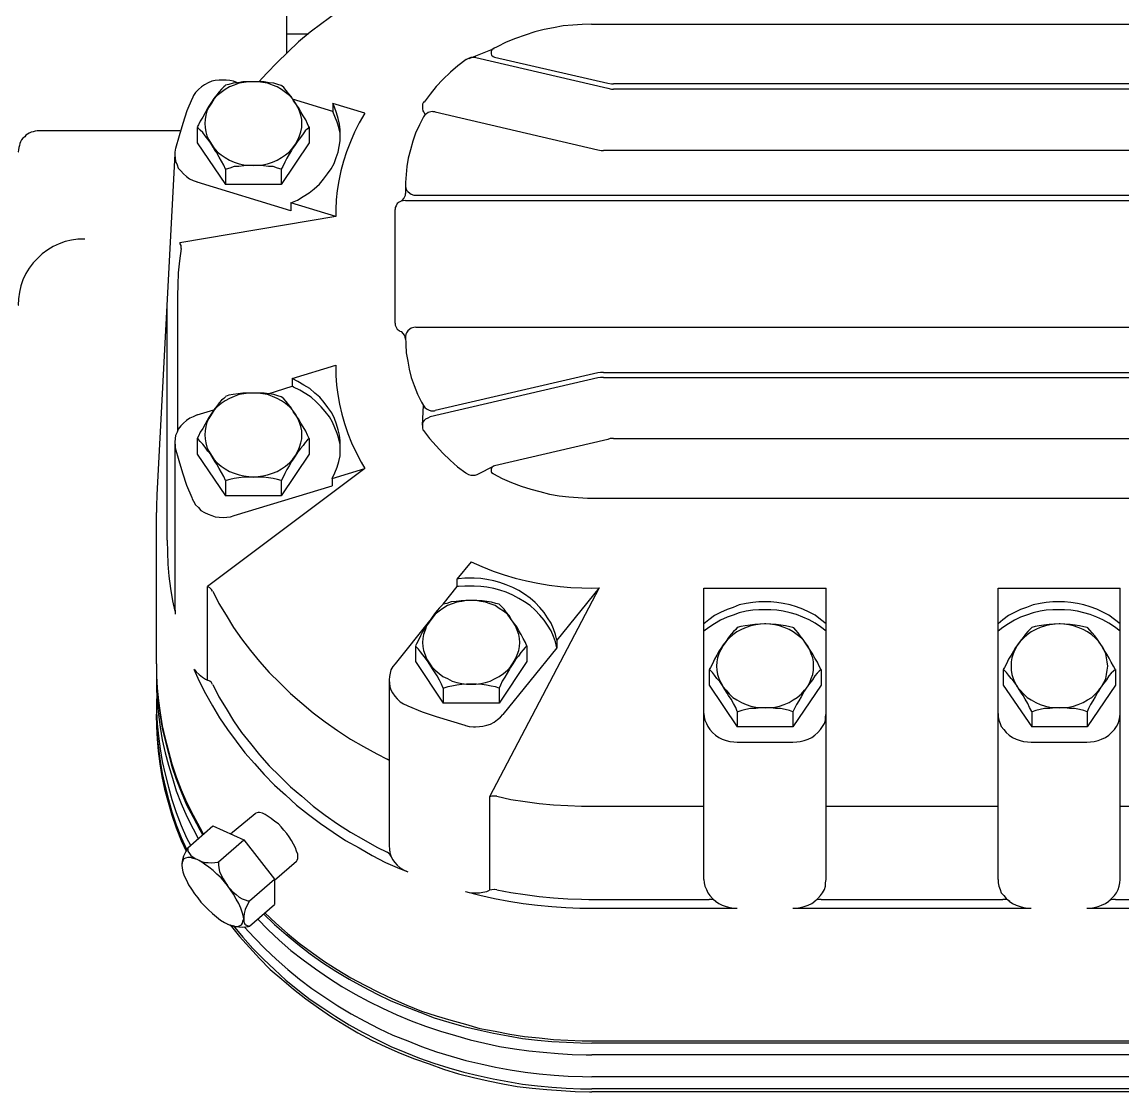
# Model space of a CAD drawing. Extents: x 527 to 1038, y -8 to 315.
# Drawn here: x 843.71 to 850.04, y 67.21 to 73.36 of the extents above; entities that cross this region are included whole.
import ezdxf

# ---------------------------------------------------------------- set-up
doc = ezdxf.new("R2010")
doc.units = 0
doc.header["$MEASUREMENT"] = 0
doc.layers.get('0').update_dxf_attribs({"linetype": 'CONTINUOUS'})

msp = doc.modelspace()

# ---------------------------------------------------------------- linework, layer by layer
for p, q in [((845.2325, 73.1802), (845.2325, 73.6728)), ((846.9825, 73.3461), (850.3559, 73.3461)), ((845.3553, 73.2879), (845.2325, 73.2879)), ((846.2784, 73.1486), (846.4228, 73.2056)), ((846.3177, 73.1536), (847.0762, 72.9776)), ((846.4253, 73.1562), (847.0762, 73.0068)), ((850.3129, 73.003), (847.1079, 73.003)), ((850.3129, 72.9726), (847.1079, 72.9726)), ((845.4959, 72.8434), (845.2641, 72.9143)), ((845.6795, 72.8333), (845.4959, 72.8903)), ((845.4959, 72.8903), (845.4959, 72.8434)), ((846.0847, 72.8409), (847.0192, 72.6243)), ((844.7171, 72.7522), (844.7171, 72.6636)), ((845.3604, 72.7548), (845.3604, 72.6636)), ((844.6171, 72.7332), (843.8117, 72.7332)), ((844.7171, 72.6636), (844.8792, 72.4243)), ((845.3604, 72.6636), (845.1983, 72.4243)), ((850.4192, 72.6205), (847.0509, 72.6205)), ((844.5892, 72.6003), (844.4854, 70.6426)), ((844.8792, 72.5116), (844.8792, 72.4243)), ((845.1983, 72.5116), (845.1983, 72.4243)), ((845.2553, 72.2736), (844.7171, 72.4369)), ((845.1983, 72.4243), (844.8792, 72.4243)), ((845.9733, 72.3622), (850.6218, 72.3622)), ((845.5136, 72.2406), (845.2553, 72.3192)), ((845.2553, 72.3192), (845.2553, 72.2736)), ((845.9137, 72.3331), (850.6218, 72.3331)), ((845.5136, 72.2406), (844.6171, 72.09)), ((845.8542, 71.6278), (845.8542, 72.2812)), ((844.5436, 70.3817), (844.5436, 71.7392)), ((844.6031, 71.7848), (844.6031, 71.0073)), ((845.9733, 71.605), (853.0316, 71.605)), ((845.2616, 71.3099), (845.5136, 71.3872)), ((845.2616, 71.3099), (845.2616, 71.2669)), ((847.0192, 71.3137), (846.0543, 71.0896)), ((847.0192, 71.3428), (846.0847, 71.1263)), ((847.0509, 71.3454), (851.9553, 71.3454)), ((847.0509, 71.3162), (851.9553, 71.3162)), ((845.1236, 71.2225), (845.2616, 71.2669)), ((844.7171, 71.101), (844.8133, 71.1301)), ((846.0113, 71.0415), (846.0163, 71.1542)), ((844.5892, 70.9452), (844.5892, 69.9892)), ((844.7171, 70.9655), (844.7171, 70.8756)), ((845.3604, 70.9655), (845.3604, 70.8756)), ((847.0762, 70.9604), (846.4253, 70.8085)), ((847.1079, 70.9655), (851.897, 70.9655)), ((844.7171, 70.8756), (844.8792, 70.6362)), ((845.3604, 70.8756), (845.1983, 70.6362)), ((845.6795, 70.7933), (844.7766, 70.1145)), ((845.4921, 70.7363), (845.6795, 70.7933)), ((846.3329, 70.7616), (846.419, 70.8072)), ((844.8792, 70.7223), (844.8792, 70.6362)), ((845.1983, 70.7223), (845.1983, 70.6362)), ((845.4921, 70.7363), (845.4921, 70.6932)), ((844.9286, 70.5223), (845.4921, 70.6932)), ((845.1983, 70.6362), (844.8792, 70.6362)), ((846.9838, 70.6223), (852.0224, 70.6223)), ((844.4828, 69.6713), (844.4828, 70.5413)), ((846.2911, 70.2576), (846.2088, 70.1576)), ((846.2088, 70.1576), (846.2088, 70.1145)), ((844.7766, 69.5776), (844.7766, 70.1145)), ((846.2088, 70.1145), (846.1278, 70.0132)), ((847.0256, 70.1082), (846.3962, 68.9077)), ((847.0256, 70.1082), (846.7837, 69.8081)), ((847.6283, 70.1057), (848.3298, 70.1057)), ((847.6283, 68.4316), (847.6283, 70.1057)), ((848.3298, 68.4303), (848.3298, 70.1057)), ((849.3176, 70.1057), (850.0191, 70.1057)), ((849.3176, 68.4316), (849.3176, 70.1057)), ((850.0191, 68.4316), (850.0191, 70.1057)), ((846.0518, 69.9182), (845.8542, 69.6713)), ((845.9707, 69.7726), (845.9707, 69.684)), ((846.6115, 69.7739), (846.6115, 69.684)), ((846.7837, 69.8081), (846.7837, 69.7625)), ((846.7837, 69.7625), (846.4722, 69.3801)), ((845.9707, 69.684), (846.1303, 69.4459)), ((846.6115, 69.684), (846.4519, 69.4459)), ((845.8188, 69.5776), (845.8188, 68.6279)), ((847.6587, 69.6359), (847.6587, 69.5485)), ((848.3007, 69.6384), (848.3007, 69.5485)), ((849.3479, 69.6359), (849.3479, 69.5485)), ((849.9925, 69.6384), (849.9925, 69.5485)), ((846.1303, 69.532), (846.1303, 69.4459)), ((846.4519, 69.532), (846.4519, 69.4459)), ((847.6587, 69.5485), (847.8195, 69.3092)), ((848.3007, 69.5485), (848.1386, 69.3092)), ((849.3479, 69.5485), (849.5113, 69.3092)), ((849.9925, 69.5485), (849.8291, 69.3092)), ((846.4519, 69.4459), (846.1303, 69.4459)), ((847.8195, 69.3965), (847.8195, 69.3092)), ((848.1386, 69.3965), (848.1386, 69.3092)), ((849.5113, 69.3965), (849.5113, 69.3092)), ((849.8291, 69.3965), (849.8291, 69.3092)), ((848.1386, 69.3092), (847.8195, 69.3092)), ((849.8291, 69.3092), (849.5113, 69.3092)), ((847.8195, 69.2218), (848.1386, 69.2218)), ((849.5088, 69.2218), (849.8279, 69.2218)), ((846.3962, 68.9077), (846.3962, 68.3708)), ((846.966, 68.8546), (847.6283, 68.8546)), ((848.3298, 68.8546), (849.3176, 68.8546)), ((850.0191, 68.8546), (851.0106, 68.8546)), ((845.0489, 68.8102), (844.9083, 68.6925)), ((844.6626, 68.6152), (844.8057, 68.7406)), ((844.8057, 68.7406), (844.9843, 68.6595)), ((844.8387, 68.5342), (844.9843, 68.6595)), ((844.9843, 68.6595), (845.1603, 68.4341)), ((845.2869, 68.5367), (845.1603, 68.4266)), ((845.0172, 68.3101), (845.1603, 68.4341)), ((845.1603, 68.4341), (845.1603, 68.2885)), ((846.966, 68.3176), (847.6587, 68.3176)), ((848.302, 68.3176), (849.3454, 68.3176)), ((849.9925, 68.3176), (851.0359, 68.3176)), ((845.0172, 68.1644), (845.1603, 68.2885)), ((846.9711, 68.267), (847.8195, 68.267)), ((848.1386, 68.267), (849.5088, 68.267)), ((849.8279, 68.267), (851.1967, 68.267)), ((846.9838, 67.506), (852.0224, 67.506)), ((851.9907, 67.492), (846.9838, 67.492)), ((851.9907, 67.4249), (846.9838, 67.4249)), ((851.9907, 67.2995), (846.9838, 67.2995)), ((851.9907, 67.2299), (846.9838, 67.2299)), ((851.9603, 67.2122), (846.9838, 67.2122))]:
    msp.add_line(p, q)
for points in [[(845.8074, 73.5766), (845.7289, 73.5361), (845.6529, 73.4943), (845.5769, 73.4487), (845.506, 73.4018), (845.4338, 73.3499), (845.3667, 73.2993), (845.2996, 73.2436), (845.2375, 73.184), (845.1768, 73.1245), (845.1172, 73.0637), (845.0717, 73.0144)], [(846.9825, 73.3461), (846.9293, 73.3436), (846.8749, 73.3398), (846.8192, 73.3347), (846.7647, 73.3233), (846.7102, 73.3145), (846.6558, 73.3005), (846.6013, 73.2828), (846.5456, 73.2625), (846.4924, 73.241), (846.4405, 73.2157), (846.419, 73.2056)], [(846.419, 73.2056), (846.4101, 73.198), (846.4051, 73.1916), (846.4051, 73.184), (846.4051, 73.1828), (846.4051, 73.1828), (846.4051, 73.1739), (846.4076, 73.1663), (846.4165, 73.16), (846.4241, 73.1562), (846.4253, 73.1562)], [(846.262, 73.1422), (846.2151, 73.1068), (846.1721, 73.0701), (846.1278, 73.0283), (846.0898, 72.9878), (846.0543, 72.9434), (846.0201, 72.8979), (846.0176, 72.8966)], [(846.3177, 73.1536), (846.3038, 73.1536), (846.3025, 73.1536), (846.3025, 73.1536), (846.2886, 73.1536), (846.2759, 73.1486), (846.2645, 73.1422), (846.262, 73.1422)], [(844.9476, 73.008), (844.926, 73.0169), (844.9045, 73.0219), (844.883, 73.0245), (844.8653, 73.0245), (844.8653, 73.0245), (844.8437, 73.0245), (844.8209, 73.0219), (844.8007, 73.0169), (844.7804, 73.008), (844.7589, 72.9966), (844.7412, 72.9852), (844.7234, 72.97), (844.707, 72.9536), (844.6956, 72.9358), (844.688, 72.9168), (844.688, 72.9168)], [(844.8792, 72.9928), (844.8691, 72.9852), (844.8564, 72.9726), (844.8437, 72.9574), (844.8298, 72.9384), (844.8133, 72.9181), (844.7981, 72.8966), (844.7842, 72.8738), (844.7741, 72.8586), (844.7741, 72.8586), (844.7627, 72.8358), (844.7488, 72.8117), (844.7348, 72.7889), (844.7247, 72.7662), (844.7171, 72.7548)], [(845.04, 72.5332), (845.0666, 72.5357), (845.0932, 72.5382), (845.121, 72.5433), (845.1489, 72.5534), (845.1768, 72.5648), (845.2008, 72.5787), (845.2236, 72.5939), (845.2477, 72.6129), (845.2654, 72.6345), (845.2819, 72.656), (845.2945, 72.68), (845.3047, 72.7041), (845.3123, 72.7269), (845.3173, 72.751), (845.3173, 72.775), (845.3173, 72.775), (845.3173, 72.7978), (845.3123, 72.8219), (845.3047, 72.8447), (845.2945, 72.8687), (845.2819, 72.8915), (845.2654, 72.9143), (845.2477, 72.9358), (845.2236, 72.9536), (845.2008, 72.97), (845.1768, 72.9852), (845.1489, 72.9954), (845.121, 73.0055), (845.0932, 73.0106), (845.0666, 73.0144), (845.04, 73.0144), (845.04, 73.0144), (845.0134, 73.0144), (844.9855, 73.0106), (844.9577, 73.0055), (844.9298, 72.9954), (844.9032, 72.9852), (844.8766, 72.97), (844.8539, 72.9536), (844.8323, 72.9358), (844.8133, 72.9143), (844.7981, 72.8915), (844.7842, 72.8687), (844.7715, 72.8447), (844.7665, 72.8219), (844.7627, 72.7978), (844.7601, 72.775), (844.7601, 72.775), (844.7627, 72.751), (844.7665, 72.7269), (844.7715, 72.7041), (844.7842, 72.68), (844.7981, 72.656), (844.8133, 72.6345), (844.8323, 72.6129), (844.8539, 72.5939), (844.8766, 72.5787), (844.9032, 72.5648), (844.9298, 72.5534), (844.9577, 72.5433), (844.9855, 72.5382), (845.0134, 72.5357), (845.04, 72.5332)], [(845.1983, 72.9928), (845.1806, 72.9992), (845.1565, 73.0055), (845.1299, 73.008), (845.102, 73.0131), (845.0717, 73.0144), (845.0425, 73.0144), (845.0362, 73.0144), (845.0362, 73.0144), (845.0083, 73.0144), (844.9792, 73.0131), (844.9526, 73.008), (844.9235, 73.0068), (844.8994, 72.9992), (844.8792, 72.9954)], [(845.3604, 72.7522), (845.3502, 72.7725), (845.3401, 72.7953), (845.3249, 72.8193), (845.3123, 72.8409), (845.3021, 72.8611), (845.3021, 72.8611), (845.2869, 72.8827), (845.2705, 72.9042), (845.2578, 72.9282), (845.2413, 72.9472), (845.2274, 72.965), (845.2147, 72.9814), (845.2034, 72.9903), (845.1983, 72.9954)], [(847.0762, 73.0068), (847.0965, 73.003), (847.1079, 73.003)], [(847.0762, 72.9776), (847.0965, 72.9726), (847.1079, 72.9726)], [(844.688, 72.9181), (844.6576, 72.8472), (844.6348, 72.775), (844.6133, 72.7041), (844.593, 72.6307), (844.5905, 72.6243)], [(845.2553, 72.3192), (845.2933, 72.3343), (845.3262, 72.3546), (845.3604, 72.3761), (845.3895, 72.4002), (845.4186, 72.4255), (845.4427, 72.4546), (845.4655, 72.485), (845.4857, 72.5142), (845.5035, 72.5458), (845.5149, 72.5787), (845.5275, 72.6104), (845.5326, 72.6433), (845.5389, 72.675), (845.5389, 72.7054), (845.5389, 72.7092), (845.5389, 72.7092), (845.5389, 72.7396), (845.5351, 72.77), (845.5275, 72.8041), (845.5174, 72.8358), (845.506, 72.8687), (845.4959, 72.8903)], [(846.0176, 72.8966), (846.0113, 72.8852), (846.0113, 72.8738), (846.0113, 72.8687), (846.0113, 72.8687), (846.0113, 72.8586), (846.0138, 72.8472), (846.0176, 72.8409)], [(845.5389, 72.6876), (845.5377, 72.7193), (845.5301, 72.751), (845.5212, 72.7826), (845.5073, 72.8155), (845.4959, 72.8434)], [(845.6795, 72.8333), (845.6466, 72.7776), (845.62, 72.7244), (845.5972, 72.6699), (845.5744, 72.6129), (845.5567, 72.5585), (845.5427, 72.5028), (845.5301, 72.4445), (845.5212, 72.3901), (845.5149, 72.3369), (845.5136, 72.2812), (845.5136, 72.2482), (845.5136, 72.2482), (845.5136, 72.2406)], [(846.0163, 72.813), (845.9935, 72.7662), (845.9707, 72.7193), (845.9555, 72.6724), (845.9416, 72.6231), (845.9289, 72.5762), (845.9213, 72.5281), (845.9175, 72.4825), (845.9137, 72.4357), (845.9137, 72.4179), (845.9137, 72.4179), (845.9137, 72.4015)], [(846.0847, 72.8409), (846.0733, 72.8409), (846.0695, 72.8434), (846.0695, 72.8434), (846.0594, 72.8409), (846.0442, 72.8371), (846.034, 72.8307), (846.0239, 72.8244), (846.0163, 72.813)], [(846.0264, 72.8269), (846.0201, 72.8371), (846.0176, 72.8409)], [(845.3604, 72.7548), (845.3502, 72.7446), (845.3376, 72.7332), (845.3249, 72.7155), (845.311, 72.6952), (845.2945, 72.675), (845.2793, 72.6522), (845.2641, 72.6307), (845.2591, 72.6205), (845.2591, 72.6205), (845.2451, 72.599), (845.2325, 72.5762), (845.2198, 72.5522), (845.2084, 72.5281), (845.1983, 72.5116), (845.178, 72.518), (845.154, 72.5268), (845.1274, 72.5281), (845.0983, 72.5319), (845.0691, 72.5332), (845.0425, 72.5332), (845.0425, 72.5332), (845.0134, 72.5332), (844.9855, 72.5319), (844.9552, 72.5281), (844.9286, 72.5268), (844.9045, 72.518), (844.883, 72.5116), (844.8792, 72.5116), (844.8691, 72.5357), (844.8564, 72.5585), (844.8437, 72.5813), (844.8298, 72.6053), (844.8209, 72.6167), (844.8209, 72.6167), (844.8083, 72.6383), (844.7943, 72.6611), (844.7779, 72.6838), (844.7627, 72.7041), (844.7488, 72.7231), (844.7348, 72.737), (844.7247, 72.7459), (844.7171, 72.7522)], [(843.8117, 72.7332), (843.7978, 72.7332), (843.7864, 72.7307), (843.7737, 72.7269), (843.7636, 72.7244), (843.7509, 72.7193), (843.742, 72.713), (843.7332, 72.7079), (843.7256, 72.699), (843.7155, 72.6902), (843.7079, 72.68), (843.7015, 72.6699), (843.6977, 72.6598), (843.6952, 72.6484), (843.6927, 72.637), (843.6901, 72.6243), (843.6889, 72.6129), (843.6901, 72.6129)], [(844.5905, 72.6256), (844.5892, 72.6066), (844.5892, 72.5927), (844.5892, 72.5927), (844.5905, 72.5762), (844.593, 72.5585), (844.6019, 72.5382), (844.6082, 72.518), (844.6234, 72.5028), (844.6373, 72.485), (844.655, 72.4711), (844.6728, 72.4572), (844.693, 72.447), (844.7158, 72.4395), (844.7171, 72.4369)], [(847.0192, 72.6243), (847.037, 72.6205), (847.0509, 72.6205)], [(845.8834, 72.3267), (845.8948, 72.3331), (845.9036, 72.3432), (845.9099, 72.3546), (845.9137, 72.3635), (845.9137, 72.3698), (845.9137, 72.3698), (845.9137, 72.3723)], [(845.9137, 72.4154), (845.915, 72.404), (845.9201, 72.3926), (845.9264, 72.3837), (845.9378, 72.3749), (845.9467, 72.3685), (845.9619, 72.3635), (845.9733, 72.3622)], [(845.9137, 72.4015), (845.9137, 72.3863), (845.9137, 72.3863), (845.9137, 72.3723)], [(845.9137, 72.3331), (845.8998, 72.3305), (845.8884, 72.328), (845.877, 72.323), (845.8656, 72.3154), (845.8593, 72.3027), (845.8542, 72.2913), (845.8542, 72.2812)], [(844.0713, 72.1102), (844.0308, 72.1102), (843.994, 72.1039), (843.9586, 72.0963), (843.9231, 72.0836), (843.8902, 72.0684), (843.8585, 72.0482), (843.8269, 72.0254), (843.8003, 72.0013), (843.775, 71.9747), (843.7509, 71.9443), (843.7332, 71.9139), (843.7155, 71.8772), (843.7041, 71.8418), (843.6965, 71.8063), (843.6901, 71.7683), (843.6889, 71.7316), (843.6901, 71.7316)], [(844.6247, 72.057), (844.6145, 71.9861), (844.6082, 71.9165), (844.6057, 71.8481), (844.6031, 71.7848)], [(844.6247, 72.057), (844.6247, 72.0634), (844.6247, 72.0634), (844.6247, 72.0748), (844.6196, 72.0836), (844.6171, 72.09)], [(845.8542, 71.6278), (845.8542, 71.6164), (845.8593, 71.605), (845.8656, 71.5936), (845.877, 71.586), (845.8834, 71.5796)], [(845.9733, 71.605), (845.9619, 71.6037), (845.9467, 71.5999), (845.9378, 71.5936), (845.9264, 71.5847), (845.9201, 71.5733), (845.915, 71.5644), (845.9137, 71.5518)], [(845.9137, 71.5353), (845.9137, 71.5366), (845.9137, 71.5366), (845.9112, 71.5492), (845.9074, 71.5581), (845.8998, 71.5682), (845.8922, 71.5784), (845.8834, 71.5796)], [(845.9137, 71.5518), (845.9137, 71.5505), (845.9137, 71.5505), (845.915, 71.5049), (845.9175, 71.4581), (845.9264, 71.4099), (845.9353, 71.3631), (845.9467, 71.3162), (845.9631, 71.2694), (845.9821, 71.22), (846.0062, 71.1732), (846.0163, 71.1542)], [(845.5136, 71.3872), (845.5136, 71.3808), (845.5136, 71.3808), (845.5136, 71.3276), (845.5174, 71.2719), (845.525, 71.2175), (845.5351, 71.1618), (845.5478, 71.106), (845.563, 71.0516), (845.582, 70.9946), (845.6035, 70.9402), (845.6301, 70.8844), (845.658, 70.8287), (845.6795, 70.7933)], [(845.4921, 70.7363), (845.5073, 70.7679), (845.5212, 70.8009), (845.5301, 70.8325), (845.5377, 70.8667), (845.5389, 70.8984), (845.5389, 70.9224), (845.5389, 70.9224), (845.5389, 70.9515), (845.5351, 70.9845), (845.5275, 71.0161), (845.5174, 71.0478), (845.506, 71.0807), (845.4895, 71.1124), (845.468, 71.144), (845.4465, 71.1719), (845.4212, 71.2023), (845.3933, 71.2263), (845.3642, 71.2529), (845.33, 71.2719), (845.2945, 71.2935), (845.2616, 71.3099)], [(847.0509, 71.3454), (847.0332, 71.3454), (847.0192, 71.3428)], [(847.0509, 71.3162), (847.0332, 71.3162), (847.0192, 71.3137)], [(845.04, 70.7439), (845.0666, 70.7464), (845.0932, 70.7502), (845.121, 70.7565), (845.1489, 70.7654), (845.1768, 70.7768), (845.2008, 70.792), (845.2236, 70.8072), (845.2477, 70.8262), (845.2654, 70.8464), (845.2819, 70.868), (845.2945, 70.892), (845.3047, 70.9161), (845.3123, 70.9402), (845.3173, 70.9629), (845.3173, 70.987), (845.3173, 70.987), (845.3173, 71.0098), (845.3123, 71.0339), (845.3047, 71.0567), (845.2945, 71.0807), (845.2819, 71.1048), (845.2654, 71.1263), (845.2477, 71.1466), (845.2236, 71.1656), (845.2008, 71.182), (845.1768, 71.1959), (845.1489, 71.2073), (845.121, 71.2175), (845.0932, 71.2225), (845.0666, 71.2263), (845.04, 71.2263), (845.04, 71.2263), (845.0134, 71.2263), (844.9855, 71.2225), (844.9577, 71.2175), (844.9298, 71.2073), (844.9032, 71.1959), (844.8766, 71.182), (844.8539, 71.1656), (844.8323, 71.1466), (844.8133, 71.1263), (844.7981, 71.1048), (844.7842, 71.0807), (844.7715, 71.0567), (844.7665, 71.0339), (844.7627, 71.0098), (844.7601, 70.987), (844.7601, 70.987), (844.7627, 70.9629), (844.7665, 70.9402), (844.7715, 70.9161), (844.7842, 70.892), (844.7981, 70.868), (844.8133, 70.8464), (844.8323, 70.8262), (844.8539, 70.8072), (844.8766, 70.792), (844.9032, 70.7768), (844.9298, 70.7654), (844.9577, 70.7565), (844.9855, 70.7502), (845.0134, 70.7464), (845.04, 70.7439)], [(845.1983, 71.2048), (845.1806, 71.2111), (845.1565, 71.2175), (845.1299, 71.2213), (845.102, 71.2251), (845.0717, 71.2263), (845.0425, 71.2263), (845.0362, 71.2263), (845.0362, 71.2263), (845.0083, 71.2263), (844.9792, 71.2251), (844.9526, 71.2213), (844.9235, 71.2175), (844.8994, 71.2137), (844.8792, 71.2073)], [(845.5389, 70.8996), (845.5377, 70.9313), (845.5301, 70.9629), (845.5212, 70.9946), (845.5073, 71.0275), (845.4946, 71.0592), (845.4769, 71.0908), (845.4515, 71.1212), (845.4288, 71.1478), (845.4009, 71.1757), (845.3718, 71.2023), (845.3401, 71.2225), (845.3059, 71.2428), (845.2692, 71.2605), (845.2616, 71.2669)], [(844.8792, 71.2048), (844.8691, 71.1959), (844.8564, 71.1858), (844.8437, 71.1706), (844.8298, 71.1504), (844.8133, 71.1301), (844.7981, 71.1086), (844.7842, 71.0858), (844.7741, 71.0693), (844.7741, 71.0693), (844.7627, 71.0478), (844.7488, 71.0237), (844.7348, 71.0009), (844.7247, 70.9781), (844.7171, 70.9655)], [(845.3604, 70.9655), (845.3502, 70.9845), (845.3401, 71.0085), (845.3249, 71.0326), (845.3123, 71.0541), (845.3021, 71.0731), (845.3021, 71.0731), (845.2869, 71.0946), (845.2705, 71.1174), (845.2578, 71.1402), (845.2413, 71.1605), (845.2274, 71.1782), (845.2147, 71.1934), (845.2034, 71.2035), (845.1983, 71.2073)], [(844.7171, 71.101), (844.693, 71.0908), (844.674, 71.0832), (844.655, 71.0693), (844.6386, 71.0541), (844.6234, 71.0389), (844.6082, 71.0199), (844.6019, 71.0022), (844.593, 70.9832), (844.5905, 70.9655), (844.5892, 70.9452), (844.5892, 70.9452), (844.5892, 70.9452), (844.5905, 70.925), (844.5905, 70.911)], [(846.0163, 71.1542), (846.0239, 71.144), (846.034, 71.1352), (846.0454, 71.1301), (846.0594, 71.1238), (846.0695, 71.1238), (846.0695, 71.1238), (846.0809, 71.1238), (846.0847, 71.1263)], [(846.0543, 71.0896), (846.0416, 71.0832), (846.029, 71.0769), (846.0201, 71.0693), (846.0113, 71.0567), (846.0113, 71.0453), (846.0113, 71.0389), (846.0113, 71.0389), (846.0113, 71.0275), (846.0138, 71.0161), (846.0176, 71.0123)], [(846.0176, 71.0123), (846.0518, 70.9655), (846.0898, 70.9237), (846.1278, 70.8806), (846.1695, 70.8414), (846.2126, 70.8034), (846.2607, 70.7679), (846.262, 70.7654), (846.2759, 70.7591), (846.2886, 70.754), (846.3025, 70.754), (846.3025, 70.754), (846.3025, 70.754), (846.3139, 70.754), (846.3253, 70.7591), (846.3329, 70.7616)], [(844.5905, 70.911), (844.6107, 70.8388), (844.6323, 70.7679), (844.6563, 70.697), (844.6867, 70.6261), (844.688, 70.6198)], [(844.8792, 70.7249), (844.8691, 70.7464), (844.8564, 70.7705), (844.8437, 70.7933), (844.8298, 70.8173), (844.8209, 70.8313), (844.8209, 70.8313), (844.8083, 70.8502), (844.7943, 70.8743), (844.7779, 70.8933), (844.7627, 70.9161), (844.7488, 70.9338), (844.7348, 70.949), (844.7247, 70.9591), (844.7171, 70.9655)], [(845.3604, 70.9655), (845.3502, 70.9579), (845.3376, 70.9427), (845.3249, 70.925), (845.311, 70.9085), (845.2945, 70.8882), (845.2793, 70.8642), (845.2641, 70.8414), (845.2591, 70.8325), (845.2591, 70.8325), (845.2451, 70.8085), (845.2325, 70.7882), (845.2198, 70.7641), (845.2084, 70.7401), (845.1983, 70.7223)], [(847.1079, 70.9655), (847.0901, 70.9655), (847.0762, 70.9604)], [(846.4253, 70.8085), (846.419, 70.8072), (846.4101, 70.7996), (846.4051, 70.7933), (846.4051, 70.7857), (846.4051, 70.7857), (846.4051, 70.7857), (846.4051, 70.7768), (846.4076, 70.7705), (846.4165, 70.7641), (846.419, 70.7616)], [(845.1983, 70.7249), (845.178, 70.7299), (845.154, 70.7363), (845.1274, 70.7401), (845.0983, 70.7439), (845.0691, 70.7439), (845.0425, 70.7439), (845.0425, 70.7439), (845.0134, 70.7439), (844.9855, 70.7439), (844.9552, 70.7401), (844.9286, 70.7363), (844.9045, 70.7299), (844.883, 70.7249), (844.8792, 70.7223)], [(846.419, 70.7616), (846.4697, 70.7363), (846.5228, 70.7122), (846.5773, 70.692), (846.633, 70.6742), (846.6862, 70.6603), (846.7406, 70.6451), (846.7964, 70.6362), (846.8521, 70.6299), (846.9053, 70.6261), (846.9584, 70.6223), (846.9838, 70.6223)], [(844.4854, 70.6438), (844.4828, 70.5755), (844.4828, 70.5413)], [(844.688, 70.6198), (844.6956, 70.6046), (844.707, 70.5843), (844.7234, 70.5691), (844.7386, 70.5527), (844.7589, 70.5413), (844.7804, 70.5311), (844.8007, 70.5235), (844.8209, 70.5159), (844.8437, 70.5134), (844.8653, 70.5109), (844.8653, 70.5109), (844.8653, 70.5109), (844.8868, 70.5134), (844.9083, 70.5159), (844.9286, 70.5223)], [(844.5436, 70.3817), (844.5461, 70.3133), (844.5474, 70.2437), (844.5537, 70.1753), (844.5639, 70.1031), (844.5753, 70.0322), (844.5892, 69.974)], [(846.2911, 70.2576), (846.3519, 70.2298), (846.4165, 70.2044), (846.4798, 70.1816), (846.5444, 70.1626), (846.6089, 70.1474), (846.6735, 70.1348), (846.7381, 70.1234), (846.8014, 70.1145), (846.8635, 70.1095), (846.9268, 70.1082), (846.9838, 70.1057), (846.9838, 70.1057), (847.0256, 70.1082)], [(846.7837, 69.8081), (846.7748, 69.8397), (846.7634, 69.8727), (846.7495, 69.9043), (846.7292, 69.936), (846.7102, 69.9664), (846.6862, 69.9955), (846.6583, 70.0234), (846.6292, 70.0487), (846.5975, 70.0715), (846.5646, 70.0917), (846.5304, 70.1095), (846.4924, 70.1259), (846.4557, 70.1386), (846.4203, 70.1474), (846.381, 70.155), (846.3456, 70.1614), (846.3088, 70.1626), (846.2911, 70.1626), (846.2911, 70.1626), (846.2544, 70.1626), (846.2177, 70.1588), (846.2088, 70.1576)], [(844.8045, 70.0879), (844.7981, 70.0981), (844.7893, 70.1082), (844.7766, 70.1145)], [(844.8057, 70.0879), (844.8412, 70.0183), (844.883, 69.9499), (844.926, 69.879), (844.9716, 69.8144), (845.0223, 69.7473), (845.0755, 69.684), (845.1312, 69.6207), (845.1907, 69.5612), (845.2527, 69.5004), (845.3173, 69.4459), (845.3832, 69.3902), (845.4515, 69.3383), (845.5237, 69.2876), (845.5972, 69.2395), (845.6731, 69.1965), (845.7479, 69.1547), (845.8074, 69.1243)], [(846.7837, 69.7625), (846.7748, 69.7967), (846.7634, 69.8283), (846.7495, 69.8613), (846.7292, 69.8929), (846.7102, 69.922), (846.6862, 69.9499), (846.6583, 69.9803), (846.6292, 70.0056), (846.5975, 70.0272), (846.5646, 70.0474), (846.5304, 70.0664), (846.4924, 70.0829), (846.4557, 70.0943), (846.4203, 70.1031), (846.381, 70.112), (846.3456, 70.1145), (846.3088, 70.1171), (846.2911, 70.1171), (846.2911, 70.1171), (846.2544, 70.1171), (846.2177, 70.1145), (846.2088, 70.1145)], [(846.2911, 69.5536), (846.3177, 69.5536), (846.3456, 69.5574), (846.3734, 69.5637), (846.4, 69.5713), (846.4279, 69.5865), (846.4519, 69.5991), (846.4772, 69.6156), (846.4988, 69.6346), (846.5165, 69.6536), (846.533, 69.6764), (846.5456, 69.7004), (846.5558, 69.7232), (846.5646, 69.7473), (846.5684, 69.7701), (846.571, 69.7942), (846.571, 69.7942), (846.5684, 69.8169), (846.5646, 69.8397), (846.5558, 69.8651), (846.5456, 69.8891), (846.533, 69.9107), (846.5165, 69.9322), (846.4988, 69.9562), (846.4772, 69.974), (846.4519, 69.9892), (846.4279, 70.0056), (846.4, 70.0158), (846.3734, 70.0246), (846.3456, 70.0297), (846.3177, 70.0347), (846.2911, 70.0347), (846.2911, 70.0347), (846.2645, 70.0347), (846.2367, 70.0297), (846.2088, 70.0246), (846.1809, 70.0158), (846.1543, 70.0056), (846.1278, 69.9892), (846.1075, 69.974), (846.0834, 69.9562), (846.0657, 69.9322), (846.0492, 69.9107), (846.034, 69.8891), (846.0264, 69.8651), (846.0176, 69.8397), (846.0138, 69.8169), (846.0113, 69.7942), (846.0113, 69.7942), (846.0138, 69.7701), (846.0176, 69.7473), (846.0264, 69.7232), (846.034, 69.7004), (846.0492, 69.6764), (846.0657, 69.6536), (846.0834, 69.6346), (846.1075, 69.6156), (846.1278, 69.5991), (846.1543, 69.5865), (846.1809, 69.5713), (846.2088, 69.5637), (846.2367, 69.5574), (846.2645, 69.5536), (846.2911, 69.5536)], [(846.4519, 70.0132), (846.4317, 70.0183), (846.4076, 70.0246), (846.381, 70.0297), (846.3532, 70.0322), (846.324, 70.0347), (846.2962, 70.0347), (846.2886, 70.0347), (846.2886, 70.0347), (846.2607, 70.0347), (846.2329, 70.0322), (846.2037, 70.0297), (846.1759, 70.0272), (846.1518, 70.0183), (846.1303, 70.0132)], [(848.3298, 69.9018), (848.2982, 69.9258), (848.2665, 69.9499), (848.2336, 69.9676), (848.1956, 69.9854), (848.1602, 69.998), (848.1234, 70.0094), (848.0842, 70.0183), (848.0475, 70.0234), (848.012, 70.0272), (847.9803, 70.0272), (847.9803, 70.0272), (847.9436, 70.0272), (847.9082, 70.0234), (847.8714, 70.017), (847.8309, 70.0094), (847.7955, 69.9955), (847.7613, 69.9828), (847.7233, 69.9664), (847.6891, 69.9486), (847.6562, 69.9246), (847.6283, 69.9018)], [(850.0191, 69.9018), (849.9874, 69.9258), (849.9545, 69.9499), (849.9203, 69.9676), (849.8849, 69.9854), (849.8469, 69.998), (849.8114, 70.0094), (849.7734, 70.0183), (849.7354, 70.0234), (849.7, 70.0272), (849.6683, 70.0272), (849.6683, 70.0272), (849.6329, 70.0272), (849.5949, 70.0234), (849.5607, 70.017), (849.5202, 70.0094), (849.4822, 69.9955), (849.4467, 69.9828), (849.4125, 69.9664), (849.3783, 69.9486), (849.3454, 69.9246), (849.3176, 69.9018)], [(844.5892, 69.9917), (844.5892, 69.9892), (844.5892, 69.9892), (844.5905, 69.974), (844.5905, 69.9562)], [(846.1303, 70.0132), (846.1227, 70.0056), (846.1088, 69.993), (846.0961, 69.9778), (846.0809, 69.9575), (846.067, 69.9385), (846.0518, 69.917), (846.0353, 69.8929), (846.0264, 69.879), (846.0264, 69.879), (846.0113, 69.8549), (845.9999, 69.8321), (845.9885, 69.8081), (845.9771, 69.7866), (845.9707, 69.7739)], [(846.6115, 69.7726), (846.6039, 69.7929), (846.5887, 69.8169), (846.5773, 69.8397), (846.5646, 69.8613), (846.5545, 69.8815), (846.5545, 69.8815), (846.5406, 69.9018), (846.5228, 69.9246), (846.5089, 69.9486), (846.4924, 69.9676), (846.4798, 69.9854), (846.4671, 69.9993), (846.4557, 70.0107), (846.4519, 70.0132)], [(848.3298, 69.8587), (848.2982, 69.8841), (848.2665, 69.9043), (848.2336, 69.9246), (848.1956, 69.9398), (848.1602, 69.9537), (848.1234, 69.9638), (848.0842, 69.974), (848.0475, 69.9803), (848.012, 69.9816), (847.9803, 69.9816), (847.9803, 69.9816), (847.9436, 69.9816), (847.9082, 69.9803), (847.8714, 69.974), (847.8309, 69.9638), (847.7955, 69.9512), (847.7613, 69.9385), (847.7233, 69.922), (847.6891, 69.9005), (847.6562, 69.879), (847.6283, 69.8587)], [(850.0191, 69.8587), (849.9874, 69.8841), (849.9545, 69.9043), (849.9203, 69.9246), (849.8849, 69.9398), (849.8469, 69.9537), (849.8114, 69.9638), (849.7734, 69.974), (849.7354, 69.9803), (849.7, 69.9816), (849.6683, 69.9816), (849.6683, 69.9816), (849.6329, 69.9816), (849.5949, 69.9803), (849.5607, 69.974), (849.5202, 69.9638), (849.4822, 69.9512), (849.4467, 69.9385), (849.4125, 69.922), (849.3783, 69.9005), (849.3454, 69.879), (849.3176, 69.8587)], [(847.9803, 69.4181), (848.0069, 69.4206), (848.0348, 69.4219), (848.0614, 69.4282), (848.0892, 69.4383), (848.1171, 69.4497), (848.1412, 69.4636), (848.164, 69.4788), (848.188, 69.4991), (848.2057, 69.5194), (848.2222, 69.5396), (848.2361, 69.5637), (848.245, 69.5865), (848.2539, 69.6105), (848.2577, 69.6346), (848.2577, 69.6587), (848.2577, 69.6587), (848.2577, 69.6827), (848.2539, 69.7055), (848.245, 69.7296), (848.2361, 69.7524), (848.2222, 69.7764), (848.2057, 69.7992), (848.188, 69.8195), (848.164, 69.8372), (848.1412, 69.8549), (848.1171, 69.8689), (848.0892, 69.879), (848.0614, 69.8891), (848.0348, 69.8955), (848.0069, 69.8993), (847.9803, 69.9005), (847.9803, 69.9005), (847.9538, 69.8993), (847.9259, 69.8955), (847.898, 69.8891), (847.8714, 69.879), (847.8436, 69.8689), (847.817, 69.8549), (847.7942, 69.8372), (847.7727, 69.8195), (847.7549, 69.7992), (847.7385, 69.7764), (847.7246, 69.7524), (847.7132, 69.7296), (847.7068, 69.7055), (847.703, 69.6827), (847.7005, 69.6587), (847.7005, 69.6587), (847.703, 69.6346), (847.7068, 69.6105), (847.7132, 69.5865), (847.7246, 69.5637), (847.7385, 69.5396), (847.7549, 69.5194), (847.7727, 69.4991), (847.7942, 69.4788), (847.817, 69.4636), (847.8436, 69.4497), (847.8714, 69.4383), (847.898, 69.4282), (847.9259, 69.4219), (847.9538, 69.4206), (847.9803, 69.4181)], [(848.1386, 69.879), (848.1209, 69.8841), (848.0968, 69.8891), (848.0703, 69.8929), (848.0424, 69.8967), (848.012, 69.8993), (847.9829, 69.9005), (847.9765, 69.9005), (847.9765, 69.9005), (847.95, 69.8993), (847.9196, 69.8967), (847.893, 69.8929), (847.8651, 69.8904), (847.8398, 69.8866), (847.8195, 69.879)], [(849.6696, 69.4181), (849.6949, 69.4206), (849.724, 69.4219), (849.7506, 69.4282), (849.7785, 69.4383), (849.8063, 69.4497), (849.8317, 69.4636), (849.8557, 69.4788), (849.8773, 69.4991), (849.8963, 69.5194), (849.9127, 69.5396), (849.9254, 69.5637), (849.9368, 69.5865), (849.9418, 69.6105), (849.9456, 69.6346), (849.9482, 69.6587), (849.9482, 69.6587), (849.9456, 69.6827), (849.9418, 69.7055), (849.9368, 69.7296), (849.9254, 69.7524), (849.9127, 69.7764), (849.8963, 69.7992), (849.8773, 69.8195), (849.8557, 69.8372), (849.8317, 69.8549), (849.8063, 69.8689), (849.7785, 69.879), (849.7506, 69.8891), (849.724, 69.8955), (849.6949, 69.8993), (849.6696, 69.9005), (849.6696, 69.9005), (849.6455, 69.8993), (849.6151, 69.8955), (849.5898, 69.8891), (849.5607, 69.879), (849.5341, 69.8689), (849.5088, 69.8549), (849.4847, 69.8372), (849.4632, 69.8195), (849.4442, 69.7992), (849.4277, 69.7764), (849.4138, 69.7524), (849.4037, 69.7296), (849.3973, 69.7055), (849.3923, 69.6827), (849.3923, 69.6587), (849.3923, 69.6587), (849.3923, 69.6346), (849.3973, 69.6105), (849.4037, 69.5865), (849.4138, 69.5637), (849.4277, 69.5396), (849.4442, 69.5194), (849.4632, 69.4991), (849.4847, 69.4788), (849.5088, 69.4636), (849.5341, 69.4497), (849.5607, 69.4383), (849.5898, 69.4282), (849.6151, 69.4219), (849.6455, 69.4206), (849.6696, 69.4181)], [(849.8291, 69.879), (849.8114, 69.8841), (849.7861, 69.8891), (849.7608, 69.8929), (849.7329, 69.8967), (849.7012, 69.8993), (849.6747, 69.9005), (849.6683, 69.9005), (849.6683, 69.9005), (849.6392, 69.8993), (849.6113, 69.8967), (849.5809, 69.8929), (849.5544, 69.8904), (849.5303, 69.8866), (849.5113, 69.879)], [(847.8195, 69.879), (847.8107, 69.8689), (847.798, 69.8575), (847.7841, 69.841), (847.7701, 69.8233), (847.7549, 69.8018), (847.7385, 69.7802), (847.7246, 69.7587), (847.7144, 69.7435), (847.7144, 69.7435), (847.703, 69.7207), (847.6891, 69.6979), (847.6764, 69.6713), (847.665, 69.6511), (847.6587, 69.6384)], [(848.3007, 69.6359), (848.2906, 69.6587), (848.2805, 69.6802), (848.2653, 69.703), (848.2539, 69.727), (848.2425, 69.7448), (848.2425, 69.7448), (848.2273, 69.7676), (848.2108, 69.7904), (848.1981, 69.8119), (848.1817, 69.8321), (848.169, 69.8499), (848.1551, 69.8651), (848.145, 69.8777), (848.1386, 69.879)], [(849.5113, 69.879), (849.4999, 69.8689), (849.4885, 69.8575), (849.4758, 69.841), (849.4619, 69.8233), (849.4455, 69.8018), (849.4303, 69.7802), (849.4151, 69.7587), (849.4062, 69.7435), (849.4062, 69.7435), (849.3923, 69.7207), (849.3783, 69.6979), (849.3657, 69.6713), (849.3543, 69.6511), (849.3479, 69.6384)], [(849.9925, 69.6359), (849.9811, 69.6587), (849.9684, 69.6802), (849.9558, 69.703), (849.9431, 69.727), (849.9317, 69.7448), (849.9317, 69.7448), (849.919, 69.7676), (849.9026, 69.7904), (849.8887, 69.8119), (849.8735, 69.8321), (849.8583, 69.8499), (849.8456, 69.8651), (849.8342, 69.8777), (849.8291, 69.879)], [(846.6115, 69.7739), (846.6013, 69.765), (846.5887, 69.7524), (846.576, 69.7359), (846.5621, 69.7156), (846.5456, 69.6954), (846.5304, 69.6713), (846.5152, 69.6485), (846.5102, 69.6409), (846.5102, 69.6409), (846.4975, 69.6169), (846.4848, 69.5953), (846.4697, 69.5713), (846.4595, 69.5485), (846.4519, 69.532), (846.4304, 69.5396), (846.4051, 69.5434), (846.3785, 69.5485), (846.3519, 69.5523), (846.3215, 69.5536), (846.2936, 69.5536), (846.2936, 69.5536), (846.2645, 69.5536), (846.2367, 69.5523), (846.2075, 69.5485), (846.1797, 69.5434), (846.1569, 69.5396), (846.1341, 69.532), (846.1303, 69.532), (846.1202, 69.5536), (846.1088, 69.5776), (846.0948, 69.6017), (846.0809, 69.6245), (846.0733, 69.6359), (846.0733, 69.6359), (846.0594, 69.6587), (846.0442, 69.6827), (846.029, 69.703), (846.0138, 69.7232), (845.9999, 69.741), (845.9885, 69.7562), (845.9771, 69.7676), (845.9707, 69.7726)], [(844.4828, 69.6713), (844.4828, 69.6029), (844.4866, 69.532), (844.4942, 69.4586), (844.5044, 69.3889), (844.5158, 69.3155), (844.5322, 69.242), (844.5525, 69.1699), (844.5715, 69.0964), (844.5968, 69.0217), (844.6247, 68.9483), (844.6563, 68.8761), (844.693, 68.8026), (844.731, 68.7317), (844.7513, 68.695)], [(844.4828, 69.6599), (844.4828, 69.589), (844.4866, 69.5194), (844.4942, 69.4472), (844.5044, 69.3737), (844.5158, 69.3016), (844.5322, 69.2306), (844.5525, 69.1559), (844.5715, 69.0812), (844.5968, 69.009), (844.6247, 68.9356), (844.6563, 68.8622), (844.693, 68.7912), (844.731, 68.7178), (844.7475, 68.6912)], [(844.6981, 69.6409), (844.7285, 69.5713), (844.7652, 69.5004), (844.8045, 69.4295), (844.845, 69.3611), (844.8906, 69.294), (844.94, 69.2269), (844.9906, 69.161), (845.0451, 69.099), (845.102, 69.0356), (845.1603, 68.9749), (845.2236, 68.9179), (845.2882, 68.8596), (845.3553, 68.8052), (845.425, 68.7533), (845.4984, 68.7051), (845.568, 68.657), (845.6466, 68.614), (845.7225, 68.5709), (845.7985, 68.5304), (845.8796, 68.4962), (845.9264, 68.4759)], [(844.6994, 69.6409), (844.7108, 69.6245), (844.7272, 69.6093), (844.7475, 69.5953), (844.7652, 69.5839), (844.7766, 69.5776)], [(845.8542, 69.6713), (845.8416, 69.6561), (845.8302, 69.6359), (845.8251, 69.6169), (845.8213, 69.5991), (845.8188, 69.5801), (845.8188, 69.5776), (845.8188, 69.5776), (845.8213, 69.5599), (845.8226, 69.5396), (845.8289, 69.5219), (845.839, 69.5042), (845.853, 69.4852), (845.8656, 69.47), (845.8834, 69.4535), (845.9024, 69.4409), (845.9239, 69.432), (845.9264, 69.4295)], [(844.4828, 69.5928), (844.4828, 69.5928), (844.4828, 69.5928), (844.4828, 69.5219), (844.4866, 69.4523), (844.4942, 69.3801), (844.5044, 69.3066), (844.5158, 69.2344), (844.5322, 69.161), (844.5525, 69.0888), (844.574, 69.0154), (844.5968, 68.9419), (844.6247, 68.8685), (844.6576, 68.795), (844.693, 68.7229), (844.7222, 68.6684)], [(844.8045, 69.5523), (844.7981, 69.5637), (844.7893, 69.5713), (844.7766, 69.5776)], [(847.8195, 69.3978), (847.8107, 69.4206), (847.798, 69.4434), (847.7841, 69.4674), (847.7701, 69.489), (847.7613, 69.5029), (847.7613, 69.5029), (847.7486, 69.5244), (847.7347, 69.546), (847.7195, 69.57), (847.703, 69.5865), (847.6891, 69.6067), (847.6764, 69.6207), (847.665, 69.6333), (847.6587, 69.6359)], [(848.3007, 69.6384), (848.2906, 69.6283), (848.2779, 69.6169), (848.2653, 69.6017), (848.2513, 69.5801), (848.2361, 69.5599), (848.2197, 69.5371), (848.2045, 69.5143), (848.1994, 69.5067), (848.1994, 69.5067), (848.1868, 69.4826), (848.1728, 69.4586), (848.1602, 69.4383), (848.1488, 69.4143), (848.1386, 69.3965), (848.1196, 69.4041), (848.0956, 69.4092), (848.0677, 69.4143), (848.0386, 69.4155), (848.0107, 69.4181), (847.9829, 69.4181), (847.9829, 69.4181), (847.9538, 69.4181), (847.9259, 69.4155), (847.8955, 69.4143), (847.8689, 69.4092), (847.8449, 69.4041), (847.8233, 69.3965), (847.8195, 69.3965)], [(849.5113, 69.3978), (849.4986, 69.4206), (849.4885, 69.4434), (849.4733, 69.4674), (849.4619, 69.489), (849.4531, 69.5029), (849.4531, 69.5029), (849.4391, 69.5244), (849.4265, 69.546), (849.4087, 69.57), (849.3923, 69.5865), (849.3783, 69.6067), (849.3657, 69.6207), (849.3543, 69.6333), (849.3479, 69.6359)], [(849.9925, 69.6384), (849.9811, 69.6283), (849.9684, 69.6169), (849.9545, 69.6017), (849.9406, 69.5801), (849.9254, 69.5599), (849.9089, 69.5371), (849.895, 69.5143), (849.8887, 69.5067), (849.8887, 69.5067), (849.876, 69.4826), (849.8633, 69.4586), (849.8494, 69.4383), (849.838, 69.4143), (849.8291, 69.3965), (849.8101, 69.4041), (849.7861, 69.4092), (849.757, 69.4143), (849.7291, 69.4155), (849.7, 69.4181), (849.6721, 69.4181), (849.6721, 69.4181), (849.6455, 69.4181), (849.6151, 69.4155), (849.5847, 69.4143), (849.5607, 69.4092), (849.5341, 69.4041), (849.5138, 69.3965), (849.5113, 69.3965)], [(844.8057, 69.5523), (844.8412, 69.4826), (844.883, 69.4143), (844.926, 69.3446), (844.9716, 69.2775), (845.0223, 69.2129), (845.0755, 69.1483), (845.1312, 69.085), (845.1907, 69.0255), (845.2527, 68.9647), (845.3173, 68.9103), (845.3832, 68.8546), (845.4515, 68.8026), (845.5237, 68.752), (845.5972, 68.7051), (845.6731, 68.6621), (845.7479, 68.6178), (845.8074, 68.5886)], [(844.4828, 69.47), (844.4828, 69.3978), (844.4866, 69.3269), (844.4942, 69.256), (844.5044, 69.1838), (844.5158, 69.1104), (844.5322, 69.0382), (844.5525, 68.9622), (844.5715, 68.8925), (844.5968, 68.8166), (844.6247, 68.7419), (844.6563, 68.6709), (844.6778, 68.6292)], [(844.4828, 69.3978), (844.4828, 69.3269), (844.4866, 69.256), (844.4942, 69.1851), (844.5044, 69.1116), (844.5158, 69.042), (844.5322, 68.966), (844.5525, 68.8925), (844.5715, 68.8204), (844.5968, 68.7457), (844.6247, 68.6735), (844.655, 68.6064)], [(845.9264, 69.4295), (846.0087, 69.3965), (846.0898, 69.3687), (846.1721, 69.3434), (846.2544, 69.3193), (846.2582, 69.318)], [(844.4803, 69.3826), (844.4828, 69.3117), (844.4866, 69.2395), (844.4917, 69.1699), (844.5031, 69.0964), (844.5145, 69.0242), (844.5297, 68.9508), (844.5499, 68.8774), (844.5715, 68.8026), (844.5968, 68.7292), (844.6247, 68.657), (844.6525, 68.595)], [(846.2582, 69.318), (846.2797, 69.3117), (846.3038, 69.3092), (846.3152, 69.3092), (846.3152, 69.3092), (846.338, 69.3117), (846.3582, 69.313), (846.381, 69.3193), (846.4025, 69.3244), (846.4228, 69.337), (846.4418, 69.3509), (846.4595, 69.3649), (846.4722, 69.3801)], [(847.6283, 69.3864), (847.6296, 69.3674), (847.6334, 69.3484), (847.6422, 69.3294), (847.6498, 69.3117), (847.6625, 69.294), (847.6764, 69.2775), (847.6942, 69.2623), (847.7132, 69.2484), (847.7322, 69.2395), (847.7549, 69.2306), (847.7765, 69.2243), (847.7993, 69.2231), (847.8195, 69.2218)], [(848.1386, 69.2218), (848.1627, 69.2231), (848.1817, 69.2243), (848.2045, 69.2306), (848.2273, 69.2395), (848.2475, 69.2484), (848.2653, 69.2623), (848.283, 69.2775), (848.2982, 69.294), (848.3096, 69.3117), (848.321, 69.3294), (848.326, 69.3484), (848.3273, 69.3674), (848.3298, 69.3864)], [(849.3176, 69.3864), (849.3188, 69.3674), (849.3214, 69.3484), (849.3302, 69.3294), (849.3366, 69.3117), (849.3505, 69.294), (849.3644, 69.2775), (849.3821, 69.2623), (849.3999, 69.2484), (849.4214, 69.2395), (849.4442, 69.2306), (849.4644, 69.2243), (849.4872, 69.2231), (849.5088, 69.2218)], [(849.8279, 69.2218), (849.8494, 69.2231), (849.8709, 69.2243), (849.8925, 69.2306), (849.9127, 69.2395), (849.9342, 69.2484), (849.9545, 69.2623), (849.9697, 69.2775), (849.9862, 69.294), (849.9976, 69.3117), (850.0077, 69.3294), (850.0128, 69.3484), (850.0166, 69.3674), (850.0191, 69.3864)], [(845.8188, 69.1167), (845.8074, 69.1243), (845.8074, 69.1243)], [(846.438, 68.9103), (846.4241, 68.9115), (846.4228, 68.9115), (846.4228, 68.9115), (846.4101, 68.9103), (846.3962, 68.9077), (846.3962, 68.9077)], [(846.438, 68.9103), (846.519, 68.8925), (846.6013, 68.8812), (846.6824, 68.8698), (846.7647, 68.8622), (846.8457, 68.8584), (846.9243, 68.8546), (846.966, 68.8546)], [(845.2869, 68.5367), (845.2907, 68.543), (845.2945, 68.5532), (845.2945, 68.5646), (845.2945, 68.5785), (845.2882, 68.595), (845.2819, 68.6152), (845.2705, 68.6355), (845.2591, 68.657), (845.2451, 68.6785), (845.2325, 68.6963), (845.2147, 68.7165), (845.2147, 68.7165), (845.1983, 68.7343), (845.1831, 68.752), (845.1628, 68.7659), (845.1426, 68.7836), (845.1248, 68.795), (845.1071, 68.8052), (845.0919, 68.8128), (845.0755, 68.8166), (845.0666, 68.8166), (845.0539, 68.814), (845.0489, 68.8102)], [(844.6626, 68.6152), (844.6487, 68.5899), (844.6386, 68.5658), (844.6323, 68.5456), (844.6285, 68.5253), (844.6285, 68.5127)], [(844.6626, 68.6152), (844.6626, 68.6152), (844.6626, 68.6152), (844.6626, 68.6038), (844.6639, 68.595), (844.6728, 68.5823), (844.6804, 68.5709), (844.693, 68.5608), (844.7095, 68.5506), (844.7272, 68.543), (844.7424, 68.5367), (844.7601, 68.5304), (844.7601, 68.5304), (844.7804, 68.5304), (844.7981, 68.5291), (844.8184, 68.5304), (844.8361, 68.5329), (844.8387, 68.5342)], [(845.8327, 68.5633), (845.8251, 68.5747), (845.815, 68.5836), (845.8074, 68.5886)], [(845.8188, 68.6279), (845.8188, 68.6254), (845.8188, 68.6254), (845.8213, 68.6064), (845.8226, 68.5861), (845.8289, 68.5684), (845.839, 68.5481), (845.853, 68.5304), (845.8656, 68.5152), (845.8834, 68.4987), (845.9024, 68.4873), (845.9239, 68.4785), (845.9264, 68.4759)], [(844.9843, 68.2062), (844.9818, 68.2252), (844.9754, 68.2455), (844.9678, 68.2683), (844.9552, 68.2949), (844.9412, 68.3202), (844.926, 68.348), (844.9083, 68.3734), (844.8906, 68.3974), (844.8728, 68.419), (844.8728, 68.419), (844.8539, 68.443), (844.8298, 68.4633), (844.8083, 68.4835), (844.7829, 68.5038), (844.7589, 68.5215), (844.7374, 68.5367), (844.7158, 68.5468), (844.693, 68.5532), (844.6778, 68.5582), (844.6639, 68.5582), (844.65, 68.5544), (844.6399, 68.5506), (844.6399, 68.5506), (844.6348, 68.5405), (844.631, 68.5304), (844.6285, 68.5152), (844.631, 68.4975), (844.6348, 68.4759), (844.6424, 68.4544), (844.655, 68.4291), (844.6664, 68.4025), (844.6842, 68.3772), (844.7019, 68.3493), (844.7196, 68.3265), (844.7386, 68.3025), (844.7386, 68.3025), (844.7589, 68.2809), (844.7804, 68.2594), (844.8045, 68.2366), (844.8273, 68.2176), (844.8513, 68.1999), (844.8741, 68.186), (844.8969, 68.1746), (844.9172, 68.1682), (844.9324, 68.1644), (844.9476, 68.1632), (844.9602, 68.1657), (844.9704, 68.172), (844.9704, 68.172), (844.978, 68.1809), (844.9792, 68.1923), (844.9843, 68.2062), (844.9843, 68.2062)], [(844.8387, 68.5342), (844.8387, 68.5165), (844.8412, 68.4987), (844.845, 68.4785), (844.8539, 68.4582), (844.8653, 68.4367), (844.8766, 68.4164), (844.8906, 68.3974), (844.8906, 68.3949), (844.8906, 68.3949), (844.9058, 68.3797), (844.9222, 68.362), (844.94, 68.3455), (844.9577, 68.3316), (844.9754, 68.3214), (844.9931, 68.3151), (845.0083, 68.3101), (845.0172, 68.3101)], [(846.438, 68.3734), (846.4241, 68.3759), (846.4228, 68.3759), (846.4228, 68.3759), (846.4101, 68.3734), (846.3962, 68.3708), (846.3962, 68.3708)], [(847.6283, 68.4316), (847.6296, 68.4126), (847.6334, 68.3949), (847.6422, 68.3759), (847.6498, 68.3556), (847.6625, 68.3404), (847.6764, 68.324), (847.6942, 68.3088), (847.7132, 68.2949), (847.7322, 68.2847), (847.7549, 68.2771), (847.7765, 68.2708), (847.7993, 68.2683), (847.8195, 68.267)], [(848.1386, 68.267), (848.1627, 68.2683), (848.1817, 68.2708), (848.2045, 68.2771), (848.2273, 68.2847), (848.2475, 68.2949), (848.2653, 68.3088), (848.283, 68.324), (848.2982, 68.3404), (848.3096, 68.3556), (848.321, 68.3759), (848.326, 68.3949), (848.3273, 68.4126), (848.3298, 68.4316)], [(849.3176, 68.4316), (849.3188, 68.4126), (849.3214, 68.3949), (849.3302, 68.3759), (849.3366, 68.3556), (849.3505, 68.3404), (849.3644, 68.324), (849.3821, 68.3088), (849.3999, 68.2949), (849.4214, 68.2847), (849.4442, 68.2771), (849.4644, 68.2708), (849.4872, 68.2683), (849.5088, 68.267)], [(849.8279, 68.267), (849.8494, 68.2683), (849.8709, 68.2708), (849.8925, 68.2771), (849.9127, 68.2847), (849.9342, 68.2949), (849.9545, 68.3088), (849.9697, 68.324), (849.9862, 68.3404), (849.9976, 68.3556), (850.0077, 68.3759), (850.0128, 68.3949), (850.0166, 68.4126), (850.0191, 68.4316)], [(846.2582, 68.3645), (846.2797, 68.3582), (846.3038, 68.3556), (846.3152, 68.3556), (846.3152, 68.3556), (846.338, 68.3556), (846.3582, 68.3594), (846.381, 68.3645), (846.3962, 68.3708)], [(846.2582, 68.3645), (846.3405, 68.3417), (846.4241, 68.324), (846.5064, 68.3088), (846.5887, 68.2949), (846.6723, 68.2847), (846.7533, 68.2771), (846.8343, 68.2708), (846.9154, 68.2683), (846.9838, 68.267)], [(846.438, 68.3734), (846.519, 68.3582), (846.6013, 68.3455), (846.6824, 68.3354), (846.7647, 68.3278), (846.8457, 68.3214), (846.9243, 68.3202), (846.966, 68.3176)], [(847.6967, 68.3063), (847.6828, 68.3151), (847.6714, 68.3176), (847.6587, 68.3176), (847.6587, 68.3176)], [(848.302, 68.3176), (848.2906, 68.3176), (848.2767, 68.3151), (848.2653, 68.3088), (848.2653, 68.3063)], [(849.3847, 68.3063), (849.372, 68.3151), (849.3606, 68.3176), (849.3479, 68.3176), (849.3454, 68.3176)], [(849.9925, 68.3176), (849.9773, 68.3176), (849.9659, 68.3151), (849.9545, 68.3088), (849.952, 68.3063)], [(845.0172, 68.3101), (845.0033, 68.2847), (844.9931, 68.2594), (844.9868, 68.2366), (844.9843, 68.2176), (844.9843, 68.2011), (844.9855, 68.1885), (844.9906, 68.1758), (844.9957, 68.172), (844.9957, 68.172), (845.0033, 68.1682), (845.0172, 68.1644)], [(845.0641, 68.2062), (845.1248, 68.1429), (845.1882, 68.0834), (845.2553, 68.0239), (845.3249, 67.9707), (845.3958, 67.9188), (845.4705, 67.8668), (845.5478, 67.8187), (845.6238, 67.7744), (845.7023, 67.7326), (845.7808, 67.6934), (845.8644, 67.6554), (845.9467, 67.6212), (846.029, 67.5908), (846.1151, 67.5617), (846.1999, 67.5363), (846.2848, 67.5123), (846.3696, 67.492), (846.4545, 67.4743), (846.5393, 67.4604), (846.6229, 67.449), (846.7052, 67.4401), (846.79, 67.4338), (846.8711, 67.4274), (846.9521, 67.4249), (846.9838, 67.4249)], [(845.0983, 68.2353), (845.1603, 68.1746), (845.2274, 68.1163), (845.2945, 68.0606), (845.3667, 68.0061), (845.4389, 67.953), (845.5136, 67.9061), (845.5908, 67.8592), (845.6694, 67.8162), (845.7504, 67.7744), (845.8289, 67.7364), (845.9112, 67.7022), (845.9961, 67.6706), (846.0784, 67.6376), (846.1632, 67.6123), (846.248, 67.5883), (846.3329, 67.5693), (846.419, 67.5503), (846.5038, 67.5338), (846.5862, 67.5199), (846.6723, 67.5097), (846.7546, 67.5022), (846.8381, 67.4984), (846.9192, 67.4946), (846.9838, 67.492)], [(845.1058, 68.2417), (845.1679, 68.1822), (845.235, 68.1226), (845.3021, 68.0669), (845.373, 68.015), (845.449, 67.9618), (845.5212, 67.915), (845.5997, 67.8668), (845.6795, 67.8251), (845.758, 67.7845), (845.839, 67.7465), (845.9213, 67.7111), (846.0049, 67.6769), (846.0898, 67.6503), (846.1746, 67.6237), (846.2582, 67.6009), (846.3405, 67.5769), (846.4279, 67.5617), (846.5127, 67.5439), (846.5975, 67.5313), (846.6824, 67.5224), (846.7647, 67.5135), (846.8457, 67.5097), (846.9293, 67.506), (846.9838, 67.506)], [(844.8906, 68.1758), (844.9108, 68.1682), (844.9286, 68.1644), (844.9374, 68.1632), (844.9374, 68.1632), (844.9552, 68.1606), (844.9754, 68.1581), (844.9957, 68.1606), (845.0109, 68.1632), (845.0172, 68.1644)], [(844.9058, 68.172), (844.9602, 68.1049), (845.0172, 68.0416), (845.0755, 67.9795), (845.1362, 67.9162), (845.2034, 67.8592), (845.2692, 67.8023), (845.3401, 67.7465), (845.4136, 67.6959), (845.4883, 67.644), (845.563, 67.5971), (845.6402, 67.5515), (845.7187, 67.5097), (845.801, 67.4705), (845.8821, 67.435), (845.9644, 67.4021), (846.0492, 67.373), (846.1328, 67.3426), (846.2177, 67.3173), (846.3038, 67.2945), (846.3886, 67.2755), (846.4735, 67.259), (846.5558, 67.2438), (846.6406, 67.2337), (846.7254, 67.2261), (846.8078, 67.221), (846.8888, 67.2147), (846.9711, 67.2122), (846.9838, 67.2122)], [(844.9235, 68.1682), (844.9792, 68.1011), (845.0362, 68.0365), (845.0983, 67.9757), (845.1603, 67.915), (845.2261, 67.8542), (845.2945, 67.7997), (845.3667, 67.744), (845.4389, 67.6959), (845.5136, 67.6465), (845.5908, 67.5984), (845.6668, 67.5553), (845.7479, 67.5135), (845.8289, 67.4743), (845.9099, 67.4401), (845.9935, 67.4072), (846.0771, 67.3781), (846.1619, 67.3502), (846.248, 67.3261), (846.3316, 67.3071), (846.4165, 67.2881), (846.5013, 67.2717), (846.5862, 67.2578), (846.671, 67.2476), (846.7533, 67.24), (846.8369, 67.2337), (846.9192, 67.2299), (846.9838, 67.2299)], [(844.9868, 68.1606), (845.0463, 68.0973), (845.1071, 68.034), (845.1704, 67.9757), (845.2375, 67.9162), (845.3047, 67.8605), (845.3756, 67.8073), (845.4503, 67.7567), (845.525, 67.7073), (845.6022, 67.6617), (845.6807, 67.6187), (845.7605, 67.5769), (845.8416, 67.5389), (845.9264, 67.506), (846.0062, 67.4743), (846.091, 67.4426), (846.1759, 67.4173), (846.2607, 67.3933), (846.3456, 67.373), (846.4304, 67.3553), (846.5152, 67.3401), (846.6001, 67.3261), (846.6824, 67.3173), (846.7672, 67.3084), (846.8483, 67.3033), (846.9306, 67.3008), (846.9838, 67.2995)]]:
    msp.add_lwpolyline(points)

doc.saveas('drawing.dxf')
